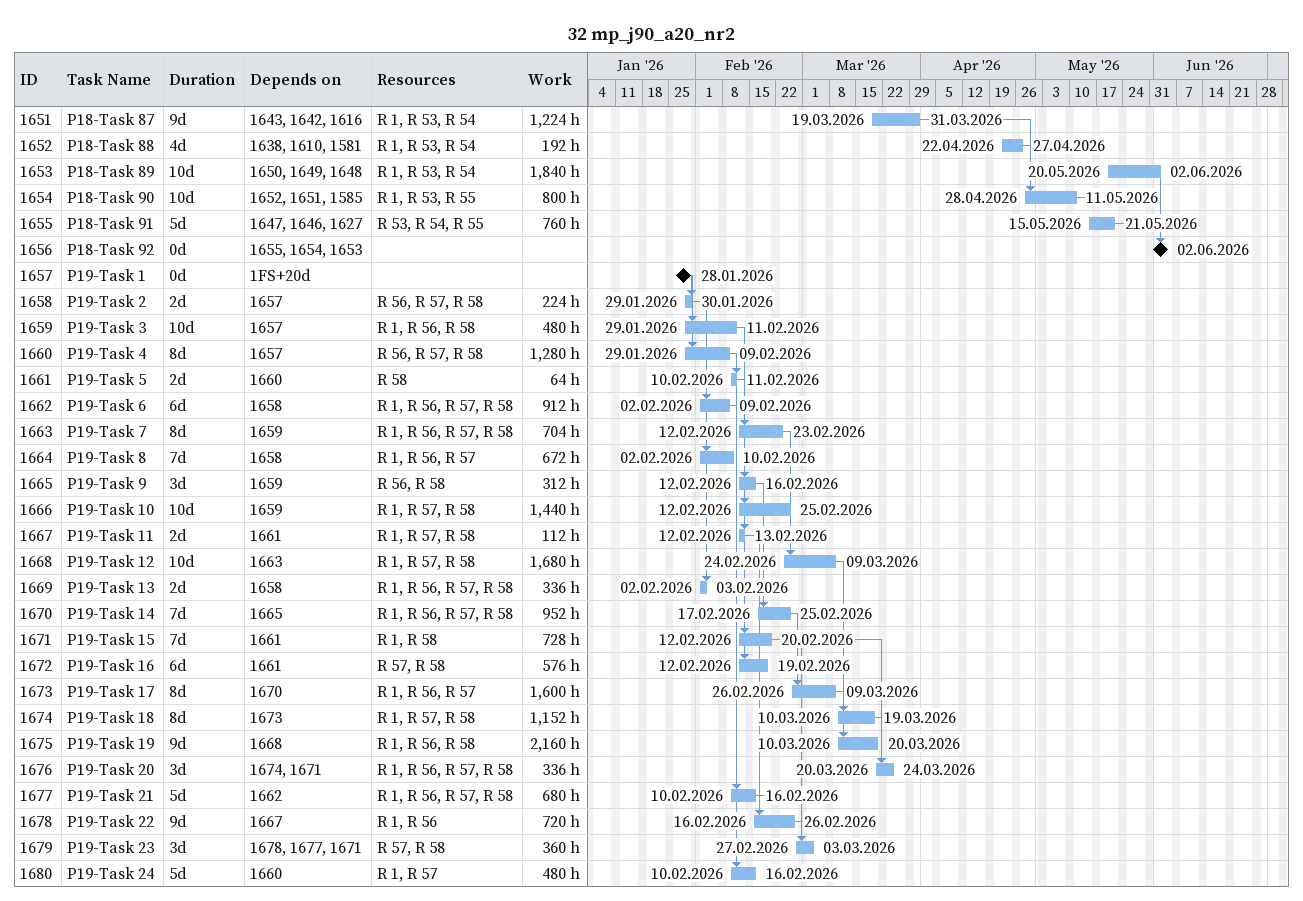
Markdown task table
32 mp_j90_a20_nr2

| ID | Task | Duration | Start | Finish | Predecessors | Resources | Work (h) |
|---|---|---|---|---|---|---|---|
| 1651 | P18-Task 87 | 9d | 2026-03-19 | 2026-03-31 | 1643, 1642, 1616 | R 1, R 53, R 54 | 1224 |
| 1652 | P18-Task 88 | 4d | 2026-04-22 | 2026-04-27 | 1638, 1610, 1581 | R 1, R 53, R 54 | 192 |
| 1653 | P18-Task 89 | 10d | 2026-05-20 | 2026-06-02 | 1650, 1649, 1648 | R 1, R 53, R 54 | 1840 |
| 1654 | P18-Task 90 | 10d | 2026-04-28 | 2026-05-11 | 1652, 1651, 1585 | R 1, R 53, R 55 | 800 |
| 1655 | P18-Task 91 | 5d | 2026-05-15 | 2026-05-21 | 1647, 1646, 1627 | R 53, R 54, R 55 | 760 |
| 1656 | P18-Task 92 | 0d | 2026-06-02 | 2026-06-02 | 1655, 1654, 1653 |  |  |
| 1657 | P19-Task 1 | 0d | 2026-01-28 | 2026-01-28 | 1FS+20d |  |  |
| 1658 | P19-Task 2 | 2d | 2026-01-29 | 2026-01-30 | 1657 | R 56, R 57, R 58 | 224 |
| 1659 | P19-Task 3 | 10d | 2026-01-29 | 2026-02-11 | 1657 | R 1, R 56, R 58 | 480 |
| 1660 | P19-Task 4 | 8d | 2026-01-29 | 2026-02-09 | 1657 | R 56, R 57, R 58 | 1280 |
| 1661 | P19-Task 5 | 2d | 2026-02-10 | 2026-02-11 | 1660 | R 58 | 64 |
| 1662 | P19-Task 6 | 6d | 2026-02-02 | 2026-02-09 | 1658 | R 1, R 56, R 57, R 58 | 912 |
| 1663 | P19-Task 7 | 8d | 2026-02-12 | 2026-02-23 | 1659 | R 1, R 56, R 57, R 58 | 704 |
| 1664 | P19-Task 8 | 7d | 2026-02-02 | 2026-02-10 | 1658 | R 1, R 56, R 57 | 672 |
| 1665 | P19-Task 9 | 3d | 2026-02-12 | 2026-02-16 | 1659 | R 56, R 58 | 312 |
| 1666 | P19-Task 10 | 10d | 2026-02-12 | 2026-02-25 | 1659 | R 1, R 57, R 58 | 1440 |
| 1667 | P19-Task 11 | 2d | 2026-02-12 | 2026-02-13 | 1661 | R 1, R 57, R 58 | 112 |
| 1668 | P19-Task 12 | 10d | 2026-02-24 | 2026-03-09 | 1663 | R 1, R 57, R 58 | 1680 |
| 1669 | P19-Task 13 | 2d | 2026-02-02 | 2026-02-03 | 1658 | R 1, R 56, R 57, R 58 | 336 |
| 1670 | P19-Task 14 | 7d | 2026-02-17 | 2026-02-25 | 1665 | R 1, R 56, R 57, R 58 | 952 |
| 1671 | P19-Task 15 | 7d | 2026-02-12 | 2026-02-20 | 1661 | R 1, R 58 | 728 |
| 1672 | P19-Task 16 | 6d | 2026-02-12 | 2026-02-19 | 1661 | R 57, R 58 | 576 |
| 1673 | P19-Task 17 | 8d | 2026-02-26 | 2026-03-09 | 1670 | R 1, R 56, R 57 | 1600 |
| 1674 | P19-Task 18 | 8d | 2026-03-10 | 2026-03-19 | 1673 | R 1, R 57, R 58 | 1152 |
| 1675 | P19-Task 19 | 9d | 2026-03-10 | 2026-03-20 | 1668 | R 1, R 56, R 58 | 2160 |
| 1676 | P19-Task 20 | 3d | 2026-03-20 | 2026-03-24 | 1674, 1671 | R 1, R 56, R 57, R 58 | 336 |
| 1677 | P19-Task 21 | 5d | 2026-02-10 | 2026-02-16 | 1662 | R 1, R 56, R 57, R 58 | 680 |
| 1678 | P19-Task 22 | 9d | 2026-02-16 | 2026-02-26 | 1667 | R 1, R 56 | 720 |
| 1679 | P19-Task 23 | 3d | 2026-02-27 | 2026-03-03 | 1678, 1677, 1671 | R 57, R 58 | 360 |
| 1680 | P19-Task 24 | 5d | 2026-02-10 | 2026-02-16 | 1660 | R 1, R 57 | 480 |
